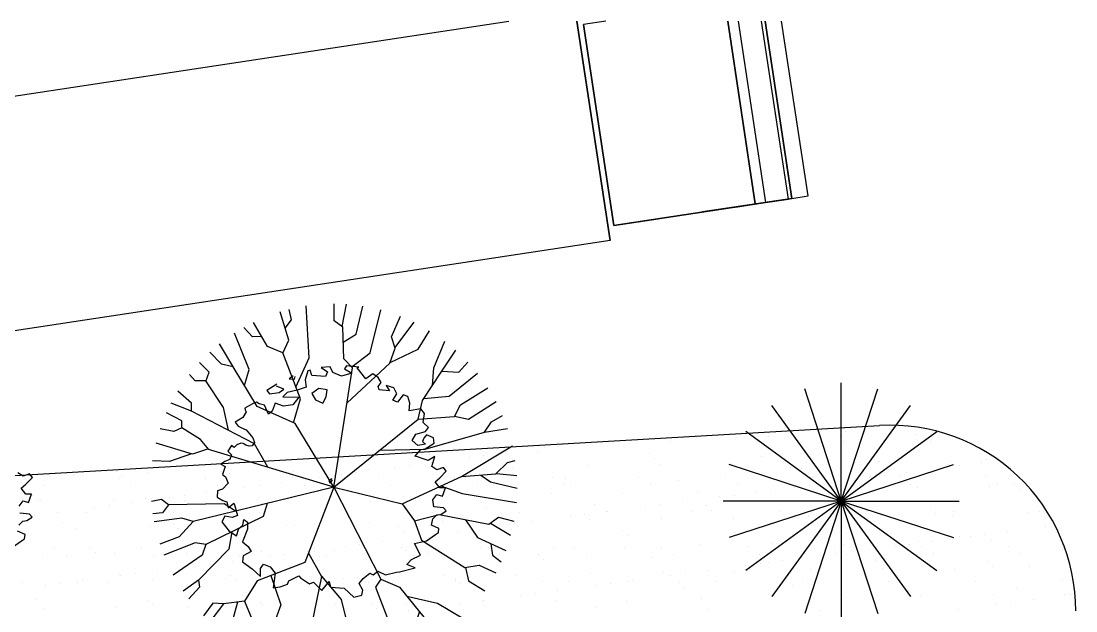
# Model space of a CAD drawing. Header units: millimetres. Extents: x 340 to 1003762, y 22 to 362022.
# Drawn here: x 388.41 to 399.78, y 112.5 to 118.85 of the extents above; entities that cross this region are included whole.
import ezdxf
from ezdxf.xclip import XClip

# ---------------------------------------------------------------- set-up
doc = ezdxf.new("R2010")
doc.units = ezdxf.units.MM
doc.header["$XCLIPFRAME"] = 0
doc.linetypes.add('LSBB_P_002 - PLANTA 1° NIVEL SALA DE VENTAS$0$000_ALTILLO PROPUESTA$0$HIDDEN', pattern=[0.375, 0.25, -0.125])
for name, color, linetype in [('LSBB_P_002 - PLANTA 1° NIVEL SALA DE VENTAS$0$01', 8, 'Continuous'), ('LSBB_P_002 - PLANTA 1° NIVEL SALA DE VENTAS$0$ANCLAJE', 8, 'Continuous'), ('LSBB_P_002 - PLANTA 1° NIVEL SALA DE VENTAS$0$HATCH', 8, 'Continuous'), ('XREF', 7, 'Continuous')]:
    doc.layers.add(name, color=color, linetype=linetype)

# ---------------------------------------------------------------- blocks, each defined once
blk = doc.blocks.new('*X45')
at = {"color": 0}
for p, q in [((533.617, 129.184), (533.617, 129.184)), ((534.066, 129.221), (534.066, 129.221)), ((534.402, 129.194), (534.402, 129.194)), ((535.17, 129.19), (535.17, 129.19)), ((535.229, 129.245), (535.229, 129.245)), ((535.98, 129.219), (535.98, 129.219)), ((531.982, 129.069), (531.982, 129.069)), ((532.138, 129.09), (532.138, 129.09)), ((532.382, 129.122), (532.382, 129.122)), ((533.341, 129.134), (533.341, 129.134)), ((534.275, 129.136), (534.275, 129.136)), ((535.209, 129.137), (535.209, 129.137)), ((536.144, 129.139), (536.144, 129.139)), ((530.746, 128.995), (530.746, 128.995)), ((531.174, 128.963), (531.174, 128.963)), ((531.33, 128.984), (531.33, 128.984)), ((531.574, 129.016), (531.574, 129.016)), ((531.909, 129.019), (531.909, 129.019)), ((533.109, 129.009), (533.109, 129.009)), ((533.164, 128.958), (533.164, 128.958)), ((534.327, 128.982), (534.327, 128.982)), ((535.528, 128.972), (535.528, 128.972)), ((536.746, 128.945), (536.746, 128.945)), ((530.082, 128.841), (530.082, 128.841)), ((530.367, 128.857), (530.367, 128.857)), ((530.523, 128.877), (530.523, 128.877)), ((530.767, 128.909), (530.767, 128.909)), ((530.867, 128.851), (530.867, 128.851)), ((531.635, 128.848), (531.635, 128.848)), ((532.445, 128.877), (532.445, 128.877)), ((533.23, 128.887), (533.23, 128.887)), ((533.998, 128.883), (533.998, 128.883)), ((534.808, 128.912), (534.808, 128.912)), ((535.583, 128.921), (535.583, 128.921)), ((535.593, 128.922), (535.593, 128.922)), ((536.296, 128.861), (536.296, 128.861)), ((536.361, 128.919), (536.361, 128.919)), ((536.452, 128.881), (536.452, 128.881)), ((536.696, 128.913), (536.696, 128.913)), ((526.461, 128.741), (526.461, 128.741)), ((526.909, 128.776), (526.909, 128.776)), ((527.37, 128.819), (527.37, 128.819)), ((527.396, 128.743), (527.396, 128.743)), ((527.425, 128.768), (527.425, 128.768)), ((527.719, 128.806), (527.719, 128.806)), ((528.33, 128.745), (528.33, 128.745)), ((528.504, 128.816), (528.504, 128.816)), ((528.588, 128.793), (528.588, 128.793)), ((529.264, 128.747), (529.264, 128.747)), ((529.272, 128.812), (529.272, 128.812)), ((529.559, 128.75), (529.559, 128.75)), ((529.715, 128.771), (529.715, 128.771)), ((529.789, 128.782), (529.789, 128.782)), ((529.844, 128.732), (529.844, 128.732)), ((529.959, 128.803), (529.959, 128.803)), ((530.198, 128.748), (530.198, 128.748)), ((531.007, 128.756), (531.007, 128.756)), ((531.133, 128.75), (531.133, 128.75)), ((532.067, 128.752), (532.067, 128.752)), ((532.207, 128.745), (532.207, 128.745)), ((533.001, 128.753), (533.001, 128.753)), ((533.425, 128.719), (533.425, 128.719)), ((533.935, 128.755), (533.935, 128.755)), ((534.87, 128.757), (534.87, 128.757)), ((535.488, 128.754), (535.488, 128.754)), ((535.645, 128.775), (535.645, 128.775)), ((535.804, 128.758), (535.804, 128.758)), ((535.888, 128.807), (535.888, 128.807)), ((536.738, 128.76), (536.738, 128.76)), ((526.588, 128.661), (526.588, 128.661)), ((527.522, 128.663), (527.522, 128.663)), ((528.456, 128.664), (528.456, 128.664)), ((528.752, 128.644), (528.752, 128.644)), ((528.908, 128.665), (528.908, 128.665)), ((529.152, 128.697), (529.152, 128.697)), ((529.391, 128.666), (529.391, 128.666)), ((530.325, 128.668), (530.325, 128.668)), ((531.259, 128.669), (531.259, 128.669)), ((532.193, 128.671), (532.193, 128.671)), ((532.263, 128.695), (532.263, 128.695)), ((533.128, 128.673), (533.128, 128.673)), ((533.636, 128.605), (533.636, 128.605)), ((534.062, 128.674), (534.062, 128.674)), ((534.421, 128.615), (534.421, 128.615)), ((534.626, 128.709), (534.626, 128.709)), ((534.681, 128.658), (534.681, 128.658)), ((534.681, 128.648), (534.681, 128.648)), ((534.837, 128.669), (534.837, 128.669)), ((534.996, 128.676), (534.996, 128.676)), ((535.081, 128.701), (535.081, 128.701)), ((535.189, 128.612), (535.189, 128.612)), ((535.844, 128.682), (535.844, 128.682)), ((535.93, 128.678), (535.93, 128.678)), ((535.999, 128.641), (535.999, 128.641)), ((536.784, 128.651), (536.784, 128.651)), ((536.865, 128.68), (536.865, 128.68)), ((537.044, 128.672), (537.044, 128.672)), ((537.1, 128.621), (537.1, 128.621)), ((526.468, 128.556), (526.468, 128.556)), ((526.524, 128.505), (526.524, 128.505)), ((526.547, 128.499), (526.547, 128.499)), ((527.332, 128.509), (527.332, 128.509)), ((527.686, 128.529), (527.686, 128.529)), ((527.944, 128.538), (527.944, 128.538)), ((528.1, 128.558), (528.1, 128.558)), ((528.1, 128.505), (528.1, 128.505)), ((528.344, 128.59), (528.344, 128.59)), ((528.887, 128.519), (528.887, 128.519)), ((528.91, 128.534), (528.91, 128.534)), ((529.695, 128.544), (529.695, 128.544)), ((530.105, 128.492), (530.105, 128.492)), ((530.463, 128.541), (530.463, 128.541)), ((531.273, 128.57), (531.273, 128.57)), ((532.058, 128.58), (532.058, 128.58)), ((532.826, 128.576), (532.826, 128.576)), ((533.466, 128.488), (533.466, 128.488)), ((533.873, 128.542), (533.873, 128.542)), ((534.029, 128.562), (534.029, 128.562)), ((534.273, 128.594), (534.273, 128.594)), ((526.729, 128.378), (526.729, 128.378)), ((527.136, 128.431), (527.136, 128.431)), ((527.293, 128.452), (527.293, 128.452)), ((527.537, 128.484), (527.537, 128.484)), ((527.978, 128.372), (527.978, 128.372)), ((528.912, 128.374), (528.912, 128.374)), ((528.942, 128.468), (528.942, 128.468)), ((529.846, 128.376), (529.846, 128.376)), ((530.78, 128.377), (530.78, 128.377)), ((531.305, 128.482), (531.305, 128.482)), ((531.361, 128.431), (531.361, 128.431)), ((531.715, 128.379), (531.715, 128.379)), ((532.524, 128.456), (532.524, 128.456)), ((532.649, 128.381), (532.649, 128.381)), ((532.658, 128.382), (532.658, 128.382)), ((533.066, 128.435), (533.066, 128.435)), ((533.222, 128.456), (533.222, 128.456)), ((533.583, 128.383), (533.583, 128.383)), ((533.724, 128.445), (533.724, 128.445)), ((533.779, 128.395), (533.779, 128.395)), ((534.517, 128.384), (534.517, 128.384)), ((534.942, 128.419), (534.942, 128.419)), ((535.452, 128.386), (535.452, 128.386)), ((536.143, 128.408), (536.143, 128.408)), ((536.386, 128.388), (536.386, 128.388)), ((537.32, 128.389), (537.32, 128.389)), ((537.361, 128.382), (537.361, 128.382)), ((526.485, 128.346), (526.485, 128.346)), ((526.785, 128.266), (526.785, 128.266)), ((527.043, 128.371), (527.043, 128.371)), ((530.101, 128.263), (530.101, 128.263)), ((530.886, 128.273), (530.886, 128.273)), ((531.654, 128.269), (531.654, 128.269)), ((531.851, 128.275), (531.851, 128.275)), ((532.258, 128.329), (532.258, 128.329)), ((532.414, 128.35), (532.414, 128.35)), ((532.464, 128.299), (532.464, 128.299)), ((533.249, 128.309), (533.249, 128.309)), ((534.017, 128.305), (534.017, 128.305)), ((534.827, 128.334), (534.827, 128.334)), ((535.612, 128.344), (535.612, 128.344)), ((536.198, 128.358), (536.198, 128.358)), ((536.38, 128.341), (536.38, 128.341)), ((537.19, 128.37), (537.19, 128.37)), ((526.928, 128.198), (526.928, 128.198)), ((527.738, 128.228), (527.738, 128.228)), ((527.985, 128.256), (527.985, 128.256)), ((528.04, 128.205), (528.04, 128.205)), ((528.523, 128.238), (528.523, 128.238)), ((529.203, 128.229), (529.203, 128.229)), ((529.291, 128.234), (529.291, 128.234)), ((530.404, 128.219), (530.404, 128.219)), ((530.459, 128.168), (530.459, 128.168)), ((531.043, 128.169), (531.043, 128.169)), ((531.451, 128.223), (531.451, 128.223)), ((531.607, 128.243), (531.607, 128.243)), ((531.622, 128.192), (531.622, 128.192)), ((532.822, 128.182), (532.822, 128.182)), ((534.04, 128.155), (534.04, 128.155)), ((535.241, 128.145), (535.241, 128.145)), ((536.973, 128.173), (536.973, 128.173)), ((537.38, 128.227), (537.38, 128.227)), ((530.236, 128.063), (530.236, 128.063)), ((530.643, 128.116), (530.643, 128.116)), ((530.799, 128.137), (530.799, 128.137)), ((532.877, 128.131), (532.877, 128.131)), ((534.44, 128.037), (534.44, 128.037)), ((535.208, 128.034), (535.208, 128.034)), ((535.296, 128.094), (535.296, 128.094)), ((535.921, 128.034), (535.921, 128.034)), ((536.018, 128.063), (536.018, 128.063)), ((536.165, 128.067), (536.165, 128.067)), ((536.459, 128.119), (536.459, 128.119)), ((536.573, 128.12), (536.573, 128.12)), ((536.729, 128.141), (536.729, 128.141)), ((536.803, 128.073), (536.803, 128.073)), ((526.566, 127.921), (526.566, 127.921)), ((526.704, 127.99), (526.704, 127.99)), ((527.083, 127.992), (527.083, 127.992)), ((527.139, 127.942), (527.139, 127.942)), ((527.351, 127.931), (527.351, 127.931)), ((527.638, 127.992), (527.638, 127.992)), ((528.119, 127.927), (528.119, 127.927)), ((528.301, 127.966), (528.301, 127.966)), ((528.572, 127.994), (528.572, 127.994)), ((528.929, 127.956), (528.929, 127.956)), ((529.184, 127.924), (529.184, 127.924)), ((529.428, 127.956), (529.428, 127.956)), ((529.502, 127.955), (529.502, 127.955)), ((529.506, 127.995), (529.506, 127.995)), ((529.714, 127.966), (529.714, 127.966)), ((529.836, 128.01), (529.836, 128.01)), ((529.992, 128.031), (529.992, 128.031)), ((530.441, 127.997), (530.441, 127.997)), ((530.482, 127.963), (530.482, 127.963)), ((530.72, 127.929), (530.72, 127.929)), ((531.292, 127.992), (531.292, 127.992)), ((531.375, 127.999), (531.375, 127.999)), ((531.501, 127.918), (531.501, 127.918)), ((531.92, 127.919), (531.92, 127.919)), ((532.077, 128.002), (532.077, 128.002)), ((532.309, 128), (532.309, 128)), ((532.436, 127.92), (532.436, 127.92)), ((532.845, 127.998), (532.845, 127.998)), ((533.243, 128.002), (533.243, 128.002)), ((533.37, 127.921), (533.37, 127.921)), ((533.655, 128.027), (533.655, 128.027)), ((534.178, 128.004), (534.178, 128.004)), ((534.304, 127.923), (534.304, 127.923)), ((535.112, 128.005), (535.112, 128.005)), ((535.114, 127.928), (535.114, 127.928)), ((535.238, 127.925), (535.238, 127.925)), ((535.357, 127.96), (535.357, 127.96)), ((535.765, 128.014), (535.765, 128.014)), ((536.046, 128.007), (536.046, 128.007)), ((536.173, 127.927), (536.173, 127.927)), ((536.98, 128.009), (536.98, 128.009)), ((537.107, 127.928), (537.107, 127.928)), ((526.83, 127.91), (526.83, 127.91)), ((527.764, 127.911), (527.764, 127.911)), ((528.377, 127.818), (528.377, 127.818)), ((528.621, 127.85), (528.621, 127.85)), ((528.699, 127.913), (528.699, 127.913)), ((529.028, 127.904), (529.028, 127.904)), ((529.557, 127.905), (529.557, 127.905)), ((529.633, 127.915), (529.633, 127.915)), ((530.567, 127.916), (530.567, 127.916)), ((531.976, 127.868), (531.976, 127.868)), ((533.138, 127.892), (533.138, 127.892)), ((534.306, 127.822), (534.306, 127.822)), ((534.339, 127.882), (534.339, 127.882)), ((534.394, 127.831), (534.394, 127.831)), ((534.55, 127.854), (534.55, 127.854)), ((534.957, 127.908), (534.957, 127.908)), ((535.557, 127.855), (535.557, 127.855)), ((536.757, 127.845), (536.757, 127.845)), ((527.4, 127.702), (527.4, 127.702)), ((527.413, 127.691), (527.413, 127.691)), ((527.569, 127.712), (527.569, 127.712)), ((527.813, 127.744), (527.813, 127.744)), ((528.221, 127.797), (528.221, 127.797)), ((528.6, 127.692), (528.6, 127.692)), ((530.905, 127.695), (530.905, 127.695)), ((531.673, 127.691), (531.673, 127.691)), ((532.483, 127.721), (532.483, 127.721)), ((533.268, 127.731), (533.268, 127.731)), ((533.342, 127.695), (533.342, 127.695)), ((533.499, 127.716), (533.499, 127.716)), ((533.742, 127.748), (533.742, 127.748)), ((534.036, 127.727), (534.036, 127.727)), ((534.15, 127.801), (534.15, 127.801)), ((534.846, 127.756), (534.846, 127.756)), ((535.631, 127.766), (535.631, 127.766)), ((536.398, 127.762), (536.398, 127.762)), ((536.813, 127.794), (536.813, 127.794)), ((537.209, 127.792), (537.209, 127.792)), ((526.351, 127.618), (526.351, 127.618)), ((526.606, 127.585), (526.606, 127.585)), ((526.762, 127.605), (526.762, 127.605)), ((526.947, 127.62), (526.947, 127.62)), ((527.006, 127.637), (527.006, 127.637)), ((527.286, 127.619), (527.286, 127.619)), ((527.757, 127.65), (527.757, 127.65)), ((528.22, 127.621), (528.22, 127.621)), ((528.542, 127.66), (528.542, 127.66)), ((528.655, 127.642), (528.655, 127.642)), ((529.154, 127.623), (529.154, 127.623)), ((529.31, 127.656), (529.31, 127.656)), ((529.818, 127.666), (529.818, 127.666)), ((530.088, 127.625), (530.088, 127.625)), ((530.12, 127.685), (530.12, 127.685)), ((531.019, 127.655), (531.019, 127.655)), ((531.023, 127.626), (531.023, 127.626)), ((531.074, 127.605), (531.074, 127.605)), ((531.957, 127.628), (531.957, 127.628)), ((532.237, 127.629), (532.237, 127.629)), ((532.535, 127.589), (532.535, 127.589)), ((532.691, 127.609), (532.691, 127.609)), ((532.891, 127.63), (532.891, 127.63)), ((532.935, 127.641), (532.935, 127.641)), ((533.437, 127.619), (533.437, 127.619)), ((533.825, 127.631), (533.825, 127.631)), ((534.655, 127.592), (534.655, 127.592)), ((534.76, 127.633), (534.76, 127.633)), ((535.694, 127.635), (535.694, 127.635)), ((535.856, 127.582), (535.856, 127.582)), ((536.628, 127.636), (536.628, 127.636)), ((537.562, 127.638), (537.562, 127.638)), ((531.727, 127.482), (531.727, 127.482)), ((531.883, 127.503), (531.883, 127.503)), ((532.127, 127.535), (532.127, 127.535)), ((533.492, 127.568), (533.492, 127.568)), ((535.911, 127.531), (535.911, 127.531)), ((536.037, 127.485), (536.037, 127.485)), ((536.822, 127.495), (536.822, 127.495)), ((537.074, 127.555), (537.074, 127.555)), ((537.589, 127.491), (537.589, 127.491)), ((537.657, 127.486), (537.657, 127.486)), ((526.498, 127.439), (526.498, 127.439)), ((527.37, 127.353), (527.37, 127.353)), ((527.698, 127.429), (527.698, 127.429)), ((527.753, 127.378), (527.753, 127.378)), ((528.138, 127.349), (528.138, 127.349)), ((528.916, 127.402), (528.916, 127.402)), ((528.948, 127.378), (528.948, 127.378)), ((529.733, 127.388), (529.733, 127.388)), ((530.117, 127.392), (530.117, 127.392)), ((530.5, 127.385), (530.5, 127.385)), ((530.92, 127.376), (530.92, 127.376)), ((531.076, 127.397), (531.076, 127.397)), ((531.311, 127.414), (531.311, 127.414)), ((531.32, 127.429), (531.32, 127.429)), ((531.335, 127.366), (531.335, 127.366)), ((532.096, 127.424), (532.096, 127.424)), ((532.535, 127.355), (532.535, 127.355)), ((532.863, 127.42), (532.863, 127.42)), ((533.674, 127.449), (533.674, 127.449)), ((534.459, 127.459), (534.459, 127.459)), ((535.226, 127.456), (535.226, 127.456)), ((536.849, 127.38), (536.849, 127.38)), ((537.005, 127.4), (537.005, 127.4)), ((537.249, 127.433), (537.249, 127.433)), ((526.585, 127.343), (526.585, 127.343)), ((530.172, 127.341), (530.172, 127.341)), ((530.512, 127.322), (530.512, 127.322)), ((533.753, 127.329), (533.753, 127.329)), ((534.954, 127.318), (534.954, 127.318)), ((536.442, 127.326), (536.442, 127.326))]:
    blk.add_line(p, q, dxfattribs=at)
blk = doc.blocks.new('LSBB_P_002 - PLANTA 1° NIVEL SALA DE VENTAS$0$TITO')
at = {"layer": 'LSBB_P_002 - PLANTA 1° NIVEL SALA DE VENTAS$0$01', "linetype": 'Continuous'}
for p, q in [((-0.2317, 0.9136), (-0.2448, 0.9707)), ((-0.1363, 0.7087), (-0.152, 0.9895)), ((-0.0028, 0.9088), (-0.0028, 1.0008)), ((0.0414, 0.8779), (0.0642, 0.9985)), ((0.1164, 0.8373), (0.1519, 0.9885)), ((0.1927, 0.7373), (0.2492, 0.968)), ((-0.246, 0.804), (-0.2935, 0.9571)), ((-0.2661, 0.8689), (-0.2317, 0.9136)), ((0.3072, 0.8231), (0.3552, 0.9335)), ((-0.4415, 0.8231), (-0.4885, 0.8732)), ((-0.3605, 0.7706), (-0.437, 0.9003)), ((0.0449, 0.8755), (-0.0028, 0.9088)), ((0.0497, 0.7039), (0.0449, 0.8755)), ((0.3253, 0.7641), (0.4295, 0.9009)), ((0.4503, 0.7563), (0.5119, 0.8558)), ((-0.4606, 0.6468), (-0.5399, 0.842)), ((-0.392, 0.8241), (-0.4415, 0.8231)), ((-0.2782, 0.7341), (-0.246, 0.804)), ((0.0472, 0.7944), (0.1164, 0.8373)), ((0.3263, 0.7611), (0.3072, 0.8231)), ((0.5361, 0.6563), (0.5938, 0.7999)), ((-0.6084, 0.6753), (-0.6717, 0.7399)), ((-0.5431, 0.6554), (-0.6196, 0.7846)), ((-0.2794, 0.7373), (-0.3605, 0.7706)), ((0.2976, 0.6801), (0.3263, 0.7611)), ((0.2992, 0.6846), (0.4503, 0.7563)), ((0.579, 0.6372), (0.6535, 0.7507)), ((-0.6752, 0.6325), (-0.7276, 0.6841)), ((-0.184, 0.4895), (-0.2794, 0.7373)), ((-0.2079, 0.5515), (-0.1363, 0.7087)), ((0.0974, 0.6563), (0.0497, 0.7039)), ((0.0926, 0.661), (0.1927, 0.7373)), ((0.6696, 0.6325), (0.719, 0.6867)), ((-0.6928, 0.5826), (-0.6752, 0.6325)), ((-0.5464, 0.661), (-0.6084, 0.6753)), ((-0.4177, 0.4466), (-0.5464, 0.661)), ((-0.4859, 0.5601), (-0.4606, 0.6468)), ((-0.0031, 0.0136), (0.0974, 0.6563)), ((0.0678, 0.4673), (0.2976, 0.6801)), ((0.4741, 0.48), (0.579, 0.6372)), ((0.5277, 0.5603), (0.5361, 0.6563)), ((0.579, 0.6372), (0.6696, 0.6325)), ((0.6172, 0.5038), (0.7703, 0.6271)), ((-0.7515, 0.5848), (-0.7822, 0.6198)), ((-0.6943, 0.5848), (-0.7515, 0.5848)), ((-0.5989, 0.4419), (-0.6943, 0.5848)), ((-0.7706, 0.4657), (-0.8439, 0.5309)), ((0.6792, 0.4562), (0.8269, 0.548)), ((-0.7706, 0.4228), (-0.8805, 0.466)), ((-0.7706, 0.4228), (-0.7706, 0.4657)), ((-0.2219, 0.3602), (-0.184, 0.4895)), ((0.4503, 0.3799), (0.4741, 0.48)), ((0.4807, 0.4899), (0.6172, 0.5038)), ((0.6458, 0.3942), (0.6792, 0.4562)), ((0.7221, 0.3799), (0.8704, 0.4735)), ((-0.823, 0.3704), (-0.9057, 0.4134)), ((-0.432, 0.2465), (-0.7706, 0.4228)), ((-0.572, 0.3194), (-0.5989, 0.4419)), ((-0.2126, 0.3561), (-0.4177, 0.4466)), ((0.8461, 0.3656), (0.9059, 0.3986)), ((-0.823, 0.3323), (-0.823, 0.3704)), ((-0.0031, 0.0136), (-0.2126, 0.3561)), ((-0.0031, 0.0136), (0.4503, 0.3799)), ((0.4503, 0.3799), (0.6458, 0.3942)), ((0.6459, 0.3945), (0.7221, 0.3799)), ((0.8079, 0.3084), (0.8461, 0.3656)), ((-0.866, 0.3132), (-0.9389, 0.328)), ((-0.823, 0.3323), (-0.866, 0.3132)), ((-0.7229, 0.2703), (-0.823, 0.3323)), ((0.4884, 0.2179), (0.8079, 0.3084)), ((0.8079, 0.3084), (0.9323, 0.3292)), ((-0.7661, 0.1906), (-0.9616, 0.2496)), ((-0.6777, 0.2159), (-0.7229, 0.2703)), ((-0.3592, 0.1204), (-0.432, 0.2465)), ((0.6839, 0.0702), (0.9589, 0.2351)), ((-0.7716, 0.1923), (-0.8898, 0.1512)), ((-0.6843, 0.2179), (-0.7661, 0.1906)), ((-0.0031, 0.0136), (-0.6843, 0.2179)), ((0.2429, 0.2124), (0.4884, 0.2179)), ((-0.8898, 0.1512), (-0.9802, 0.1539)), ((0.8699, 0.0845), (0.9319, 0.1464)), ((0.9319, 0.1464), (0.9736, 0.1572)), ((0.3644, -0.0775), (0.6839, 0.0702)), ((0.6839, 0.0702), (0.8699, 0.0845)), ((0.7882, 0.0782), (0.8413, 0.0416)), ((0.8723, 0.0869), (0.9821, 0.0754)), ((-0.0031, 0.0136), (-0.761, -0.1728)), ((-0.0031, 0.0136), (-0.1602, -0.392)), ((-0.0031, 0.0136), (0.3644, -0.0775)), ((-0.0031, 0.0136), (0.25, -0.4825)), ((0.5739, 0.0193), (0.6887, -0.0203)), ((0.8413, 0.0416), (0.9841, 0.0082)), ((-0.9327, -0.0537), (-0.9872, -0.0641)), ((-0.8946, -0.0823), (-0.9327, -0.0537)), ((0.6887, -0.0203), (0.9806, -0.0693)), ((-0.8946, -0.0823), (-0.928, -0.1252)), ((-0.5941, -0.0775), (-0.8946, -0.0823)), ((-0.5342, -0.117), (-0.5941, -0.0775)), ((-0.3634, -0.075), (-0.3843, -0.1442)), ((0.3644, -0.0775), (0.4312, -0.168)), ((-0.928, -0.1252), (-0.9797, -0.1305)), ((-0.823, -0.1537), (-0.9723, -0.174)), ((-0.761, -0.1728), (-0.823, -0.1537)), ((-0.3843, -0.1442), (-0.6943, -0.2967)), ((0.4312, -0.168), (0.5647, -0.1347)), ((0.4312, -0.168), (0.4693, -0.2729)), ((0.5647, -0.1347), (0.8318, -0.1871)), ((0.706, -0.1624), (0.7698, -0.2586)), ((0.8318, -0.1871), (0.8842, -0.149)), ((0.8842, -0.149), (0.967, -0.1693)), ((-0.761, -0.1728), (-0.8374, -0.2538)), ((-0.5526, -0.227), (-0.5703, -0.3205)), ((0.8403, -0.1809), (0.9492, -0.2464)), ((-0.8374, -0.2538), (-0.9409, -0.2946)), ((0.4693, -0.2729), (0.703, -0.4206)), ((0.7698, -0.2586), (0.9227, -0.3289)), ((-0.7515, -0.2872), (-0.9198, -0.3525)), ((-0.6943, -0.2967), (-0.7515, -0.2872)), ((-0.5703, -0.3205), (-0.7324, -0.4873)), ((-0.6943, -0.2967), (-0.7134, -0.3539)), ((0.8433, -0.2924), (0.8508, -0.3539)), ((-0.7134, -0.3539), (-0.8688, -0.4607)), ((-0.1602, -0.392), (-0.4177, -0.492)), ((-0.141, -0.3425), (-0.0696, -0.4682)), ((0.8508, -0.3539), (0.8983, -0.3888)), ((0.703, -0.4206), (0.7793, -0.4063)), ((0.7067, -0.4199), (0.7221, -0.492)), ((0.7793, -0.4063), (0.869, -0.449)), ((-0.7324, -0.4873), (-0.8153, -0.5475)), ((-0.7324, -0.4873), (-0.7277, -0.5254)), ((-0.4177, -0.492), (-0.4845, -0.6016)), ((-0.3434, -0.4632), (-0.2889, -0.6207)), ((-0.0696, -0.4682), (-0.1411, -0.8113)), ((-0.0707, -0.4662), (0.0354, -0.5921)), ((0.25, -0.4825), (0.2213, -0.5254)), ((0.25, -0.4825), (0.3501, -0.5254)), ((0.7221, -0.492), (0.8108, -0.545)), ((-0.7277, -0.5254), (-0.7856, -0.5882)), ((0.2213, -0.5254), (0.3263, -0.797)), ((0.3501, -0.5254), (0.5678, -0.7918)), ((-0.6561, -0.6112), (-0.7058, -0.6797)), ((-0.5989, -0.6159), (-0.6717, -0.7126)), ((-0.5989, -0.6159), (-0.6561, -0.6112)), ((-0.4845, -0.6016), (-0.5989, -0.6159)), ((-0.5226, -0.6064), (-0.5745, -0.7914)), ((-0.4845, -0.6016), (-0.4463, -0.6969)), ((-0.2889, -0.6207), (-0.3414, -0.7636)), ((0.0354, -0.5921), (0.0974, -0.8399)), ((0.3902, -0.5745), (0.5552, -0.6112)), ((0.5552, -0.6112), (0.6879, -0.6914)), ((0.4575, -0.6568), (0.4312, -0.7351)), ((-0.4463, -0.6969), (-0.503, -0.8376)), ((0.4312, -0.7351), (0.4823, -0.846)), ((0.5126, -0.7243), (0.5933, -0.7208)), ((0.5933, -0.7208), (0.6262, -0.747)), ((-0.3414, -0.7636), (-0.4081, -0.8065)), ((-0.3404, -0.761), (-0.3128, -0.8256)), ((-0.127, -0.7435), (-0.0362, -0.878)), ((0.3221, -0.7862), (0.3692, -0.797)), ((-0.4081, -0.8065), (-0.4386, -0.8723)), ((-0.3128, -0.8256), (-0.3563, -0.9082)), ((-0.1411, -0.8113), (-0.2174, -0.8732)), ((-0.1723, -0.8366), (-0.1459, -0.9256)), ((0.0974, -0.8399), (0.0544, -0.9018)), ((0.0974, -0.8399), (0.1641, -0.878)), ((0.3263, -0.797), (0.2881, -0.8399)), ((0.2881, -0.8399), (0.3108, -0.9223)), ((0.3692, -0.797), (0.4213, -0.8777)), ((-0.2174, -0.8732), (-0.2479, -0.9427)), ((-0.0362, -0.878), (-0.0368, -0.973)), ((0.0544, -0.9018), (0.06, -0.9715)), ((0.1641, -0.878), (0.1824, -0.956)), ((-0.1459, -0.9256), (-0.1573, -0.9614))]:
    blk.add_line(p, q, dxfattribs=at)
blk = doc.blocks.new('LSBB_P_002 - PLANTA 1° NIVEL SALA DE VENTAS$0$BOLITO')
at = {"color": 8, "linetype": 'Continuous'}
for p, q in [((15.363, 18.329), (15.331, 18.234)), ((15.387, 18.336), (15.363, 18.329)), ((15.403, 18.28), (15.387, 18.336)), ((15.601, 18.373), (15.506, 18.367)), ((15.506, 18.367), (15.573, 18.319)), ((15.573, 18.319), (15.55, 18.27)), ((15.631, 18.311), (15.601, 18.373)), ((15.724, 18.274), (15.631, 18.311)), ((15.777, 18.385), (15.755, 18.35)), ((15.755, 18.35), (15.837, 18.306)), ((15.91, 18.37), (15.777, 18.385)), ((15.893, 18.363), (15.91, 18.37)), ((15.985, 18.244), (15.893, 18.363)), ((15.202, 18.275), (15.161, 18.244)), ((15.161, 18.244), (15.217, 18.239)), ((15.217, 18.239), (15.223, 18.269)), ((15.331, 18.234), (15.344, 18.155)), ((15.55, 18.27), (15.403, 18.28)), ((15.837, 18.306), (15.724, 18.274)), ((16.062, 18.296), (15.985, 18.244)), ((16.12, 18.259), (16.062, 18.296)), ((16.119, 18.162), (16.151, 18.206)), ((16.151, 18.206), (16.12, 18.259)), ((21.112, 16.927), (21.112, 18.199)), ((15.027, 18.186), (14.92, 18.117)), ((14.92, 18.117), (14.948, 18.083)), ((14.948, 18.083), (15.053, 18.098)), ((15.023, 18.166), (15.023, 18.166)), ((15.102, 18.131), (15.023, 18.166)), ((15.053, 18.098), (15.102, 18.131)), ((15.14, 18.098), (15.091, 18.049)), ((15.245, 18.123), (15.14, 18.098)), ((15.344, 18.155), (15.245, 18.123)), ((15.479, 18.141), (15.403, 18.085)), ((15.403, 18.085), (15.444, 18.016)), ((15.568, 18.125), (15.479, 18.141)), ((15.56, 18.049), (15.568, 18.125)), ((16.131, 18.125), (16.119, 18.162)), ((16.24, 18.116), (16.131, 18.125)), ((16.207, 18.171), (16.24, 18.116)), ((16.29, 18.147), (16.207, 18.171)), ((16.278, 18.013), (16.32, 18.083)), ((16.32, 18.083), (16.29, 18.147)), ((21.112, 16.927), (20.719, 18.137)), ((21.112, 16.927), (21.505, 18.137)), ((14.771, 17.977), (14.734, 17.958)), ((14.807, 17.994), (14.771, 17.977)), ((14.838, 17.975), (14.807, 17.994)), ((14.893, 17.959), (14.838, 17.975)), ((15.009, 17.98), (14.978, 17.894)), ((15.099, 17.951), (15.009, 17.98)), ((15.091, 18.049), (15.263, 18.047)), ((15.263, 18.047), (15.199, 17.963)), ((15.444, 18.016), (15.524, 17.983)), ((15.524, 17.983), (15.56, 18.049)), ((16.327, 17.992), (16.278, 18.013)), ((16.388, 18.072), (16.327, 17.992)), ((16.44, 18.054), (16.388, 18.072)), ((16.462, 17.982), (16.44, 18.054)), ((16.454, 17.9), (16.462, 17.982)), ((14.695, 17.887), (14.66, 17.827)), ((14.734, 17.958), (14.681, 17.927)), ((14.681, 17.927), (14.686, 17.911)), ((14.686, 17.911), (14.695, 17.887)), ((14.937, 17.864), (14.893, 17.959)), ((14.978, 17.894), (14.937, 17.864)), ((15.199, 17.963), (15.099, 17.951)), ((16.579, 17.92), (16.454, 17.9)), ((16.618, 17.872), (16.579, 17.92)), ((16.606, 17.775), (16.618, 17.872)), ((21.112, 16.927), (20.364, 17.956)), ((21.112, 16.927), (21.859, 17.956)), ((14.613, 17.799), (14.579, 17.778)), ((14.579, 17.778), (14.61, 17.735)), ((14.66, 17.827), (14.613, 17.799)), ((16.663, 17.72), (16.606, 17.775)), ((14.61, 17.735), (14.64, 17.719)), ((14.64, 17.719), (14.695, 17.694)), ((14.695, 17.694), (14.768, 17.608)), ((16.485, 17.58), (16.525, 17.647)), ((16.525, 17.647), (16.629, 17.675)), ((16.639, 17.642), (16.61, 17.605)), ((16.629, 17.675), (16.663, 17.72)), ((16.717, 17.607), (16.639, 17.642)), ((21.112, 16.927), (20.083, 17.675)), ((21.112, 16.927), (22.141, 17.675)), ((14.538, 17.526), (14.5, 17.464)), ((14.566, 17.504), (14.538, 17.526)), ((14.596, 17.533), (14.566, 17.504)), ((14.638, 17.552), (14.596, 17.533)), ((14.664, 17.549), (14.638, 17.552)), ((14.692, 17.528), (14.664, 17.549)), ((14.728, 17.519), (14.692, 17.528)), ((14.763, 17.521), (14.728, 17.519)), ((14.787, 17.558), (14.763, 17.521)), ((14.768, 17.608), (14.787, 17.558)), ((16.548, 17.527), (16.485, 17.58)), ((16.628, 17.54), (16.548, 17.527)), ((16.61, 17.605), (16.596, 17.569)), ((16.596, 17.569), (16.628, 17.54)), ((16.625, 17.489), (16.722, 17.551)), ((16.722, 17.551), (16.717, 17.607)), ((14.5, 17.464), (14.537, 17.426)), ((14.537, 17.426), (14.519, 17.375)), ((16.513, 17.408), (16.578, 17.482)), ((16.523, 17.412), (16.513, 17.408)), ((16.626, 17.374), (16.523, 17.412)), ((16.578, 17.482), (16.625, 17.489)), ((16.73, 17.408), (16.66, 17.363)), ((16.698, 17.299), (16.73, 17.408)), ((14.468, 17.352), (14.425, 17.324)), ((14.425, 17.324), (14.472, 17.301)), ((14.472, 17.301), (14.44, 17.215)), ((14.519, 17.375), (14.468, 17.352)), ((16.66, 17.363), (16.626, 17.374)), ((16.753, 17.265), (16.698, 17.299)), ((16.823, 17.287), (16.753, 17.265)), ((16.854, 17.248), (16.823, 17.287)), ((21.112, 16.927), (19.902, 17.32)), ((21.112, 16.927), (22.321, 17.32)), ((12.291, 17.197), (12.237, 17.231)), ((12.361, 17.22), (12.291, 17.197)), ((12.322, 17.109), (12.392, 17.181)), ((12.392, 17.181), (12.361, 17.22)), ((14.44, 17.215), (14.475, 17.188)), ((14.475, 17.188), (14.504, 17.12)), ((16.734, 17.134), (16.784, 17.176)), ((16.784, 17.176), (16.854, 17.248)), ((12.272, 17.067), (12.322, 17.109)), ((12.322, 17.003), (12.272, 17.067)), ((14.504, 17.12), (14.441, 17.054)), ((15.62, 17.167), (15.588, 17.149)), ((15.588, 17.149), (15.598, 17.122)), ((15.598, 17.122), (15.614, 17.135)), ((15.614, 17.135), (15.628, 17.157)), ((16.784, 17.07), (16.734, 17.134)), ((16.844, 17.07), (16.784, 17.07)), ((16.812, 16.98), (16.844, 17.07)), ((12.383, 17.003), (12.322, 17.003)), ((12.351, 16.913), (12.383, 17.003)), ((14.386, 17.037), (14.385, 16.968)), ((14.385, 16.968), (14.445, 16.932)), ((14.441, 17.054), (14.386, 17.037)), ((16.71, 16.939), (16.753, 16.997)), ((16.753, 16.997), (16.812, 16.98)), ((12.249, 16.871), (12.291, 16.929)), ((12.291, 16.929), (12.351, 16.913)), ((14.445, 16.932), (14.487, 16.918)), ((14.487, 16.918), (14.503, 16.854)), ((14.503, 16.854), (14.564, 16.904)), ((14.564, 16.904), (14.571, 16.887)), ((14.571, 16.887), (14.602, 16.772)), ((16.72, 16.864), (16.71, 16.939)), ((16.824, 16.854), (16.72, 16.864)), ((16.853, 16.821), (16.824, 16.854)), ((21.112, 16.927), (19.84, 16.927)), ((21.112, 16.927), (19.902, 16.534)), ((21.112, 16.927), (20.083, 16.179)), ((21.112, 16.927), (20.364, 15.898)), ((21.112, 16.927), (20.719, 15.717)), ((21.112, 16.927), (21.505, 15.717)), ((21.112, 16.927), (21.859, 15.898)), ((21.112, 16.927), (22.141, 16.179)), ((21.112, 16.927), (22.321, 16.534)), ((21.112, 16.927), (22.383, 16.927)), ((21.112, 16.927), (21.112, 15.655)), ((12.362, 16.787), (12.258, 16.797)), ((12.29, 16.711), (12.333, 16.717)), ((12.333, 16.717), (12.391, 16.754)), ((12.391, 16.754), (12.362, 16.787)), ((14.467, 16.764), (14.436, 16.705)), ((14.546, 16.751), (14.467, 16.764)), ((14.602, 16.772), (14.546, 16.751)), ((14.661, 16.668), (14.673, 16.73)), ((14.673, 16.73), (14.711, 16.7)), ((16.693, 16.669), (16.707, 16.737)), ((16.707, 16.737), (16.752, 16.779)), ((16.752, 16.779), (16.794, 16.784)), ((16.794, 16.784), (16.853, 16.821)), ((12.314, 16.566), (12.231, 16.602)), ((12.245, 16.669), (12.29, 16.711)), ((14.436, 16.705), (14.514, 16.603)), ((14.514, 16.603), (14.593, 16.553)), ((14.593, 16.553), (14.617, 16.631)), ((14.617, 16.631), (14.661, 16.668)), ((14.711, 16.623), (14.656, 16.487)), ((14.711, 16.7), (14.711, 16.623)), ((16.775, 16.633), (16.693, 16.669)), ((16.77, 16.588), (16.775, 16.633)), ((12.178, 16.431), (12.276, 16.5)), ((12.276, 16.5), (12.308, 16.521)), ((12.308, 16.521), (12.314, 16.566)), ((16.51, 16.47), (16.639, 16.498)), ((16.639, 16.498), (16.737, 16.568)), ((16.737, 16.568), (16.77, 16.588)), ((14.656, 16.487), (14.718, 16.439)), ((14.752, 16.385), (14.666, 16.338)), ((14.718, 16.439), (14.752, 16.385)), ((16.577, 16.345), (16.51, 16.47)), ((14.666, 16.338), (14.657, 16.273)), ((14.657, 16.273), (14.762, 16.197)), ((16.427, 16.243), (16.478, 16.298)), ((16.478, 16.298), (16.577, 16.345)), ((14.762, 16.197), (14.852, 16.115)), ((14.852, 16.2), (14.882, 16.249)), ((14.852, 16.115), (14.852, 16.2)), ((14.882, 16.249), (14.955, 16.217)), ((14.955, 16.217), (15.008, 16.15)), ((15.008, 16.15), (14.987, 15.991)), ((15.959, 16.094), (16.03, 16.152)), ((16.03, 16.152), (16.065, 16.132)), ((16.065, 16.132), (16.117, 16.173)), ((16.117, 16.173), (16.197, 16.133)), ((16.197, 16.133), (16.318, 16.161)), ((16.318, 16.161), (16.349, 16.166)), ((16.349, 16.166), (16.519, 16.209)), ((16.519, 16.209), (16.427, 16.243)), ((15.142, 16.032), (15.155, 16.068)), ((15.155, 16.068), (15.265, 16.121)), ((15.265, 16.121), (15.282, 16.1)), ((15.282, 16.1), (15.381, 16.034)), ((15.381, 16.034), (15.424, 16.053)), ((15.424, 16.053), (15.512, 15.964)), ((15.512, 15.964), (15.591, 16.062)), ((15.591, 16.062), (15.605, 15.999)), ((15.915, 16.038), (15.959, 16.094)), ((15.955, 15.968), (15.915, 16.038)), ((14.987, 15.991), (15.062, 16.002)), ((15.062, 16.002), (15.142, 16.032)), ((15.605, 15.999), (15.752, 15.99)), ((15.752, 15.99), (15.858, 15.891)), ((15.945, 15.912), (15.955, 15.968)), ((15.858, 15.891), (15.945, 15.912))]:
    blk.add_line(p, q, dxfattribs=at)
blk = doc.blocks.new('LSBB_P_002 - PLANTA 1° NIVEL SALA DE VENTAS', base_point=(223.57, 14.22))
at = {"color": 8}
for p, q in [((812.138, 332.048, 0.278), (811.889, 333.692, 0.278)), ((811.379, 331.667, 0.278), (811.917, 331.749, 0.278))]:
    blk.add_line(p, q, dxfattribs=at)
at = {"extrusion": (0.98872, 0.149775, 2.33455e-32)}
blk.add_circle((206.715, 0.863, 852.533), 0.104, dxfattribs=at)
at = {"color": 8}
for points in [[(811.675, 333.926, 0.435), (812.003, 331.762, 0.435), (812.178, 331.788, 0.435), (811.85, 333.953, 0.435)], [(794.404, 328.938, 3.348), (794.029, 331.411, 3.348), (809.67, 333.78, 3.922), (810.045, 331.307, 3.922)], [(810.045, 331.307, 3.922), (810.045, 331.307, 0.852), (809.67, 333.78, 0.852), (809.67, 333.78, 3.922)]]:
    blk.add_3dface(points, dxfattribs=at)
at = {"color": 1}
for points in [[(810.084, 331.471, 2.479), (811.609, 331.702, 2.479), (811.282, 333.866, 2.479), (809.756, 333.635, 2.479)], [(811.282, 333.866, 2.479), (811.609, 331.702, 2.479), (812.003, 331.762, 1.348), (811.675, 333.926, 1.348)], [(811.675, 333.926, 1.348), (812.003, 331.762, 1.348), (812.003, 331.762, 0.435), (811.675, 333.926, 0.435)], [(810.084, 331.471, 2.479), (809.756, 333.635, 2.479), (809.756, 333.635, 0.278), (810.084, 331.471, 0.278)], [(810.084, 331.471, 2.479), (811.609, 331.702, 2.479), (812.003, 331.762, 1.348), (810.084, 331.471, 1.348)], [(810.084, 331.471, 1.348), (812.003, 331.762, 1.348), (812.003, 331.762, 0.863), (810.561, 331.543, 0.863)], [(811.04, 331.616, 0.863), (812.003, 331.762, 0.863), (812.003, 331.762, 0.52), (811.379, 331.667, 0.52)], [(812.003, 331.762, 0.52), (812.003, 331.762, 0.435), (811.379, 331.667, 0.435), (811.379, 331.667, 0.52)], [(810.084, 331.471, 1.348), (810.561, 331.543, 0.863), (810.223, 331.492, 0.52), (810.084, 331.471, 0.52)], [(810.223, 331.492, 0.278), (810.084, 331.471, 0.278), (810.084, 331.471, 0.52), (810.223, 331.492, 0.52)]]:
    blk.add_3dface(points, dxfattribs=at)
at = {"color": 4}
for points in [[(811.637, 333.923, 1.464), (811.391, 333.886, 2.171), (811.72, 331.716, 2.171), (811.966, 331.753, 1.464)], [(811.394, 331.667, 2.171), (811.717, 331.716, 2.171), (811.963, 331.753, 1.463), (811.516, 331.685, 1.463)]]:
    blk.add_3dface(points, dxfattribs=at)
at = {"layer": 'LSBB_P_002 - PLANTA 1° NIVEL SALA DE VENTAS$0$01'}
blk.add_line((787.006, 327.815), (812.949, 329.315), dxfattribs=at)
blk.add_line((787.006, 327.815), (812.949, 329.315), dxfattribs=at)
blk.add_line((787.006, 327.815), (812.949, 329.315), dxfattribs=at)
blk.add_arc((813.064, 327.318), 2, 0, 93.308, dxfattribs=at)
blk.add_arc((813.064, 327.318), 2, 0, 93.308, dxfattribs=at)
blk.add_arc((813.064, 327.318), 2, 0, 93.308, dxfattribs=at)
at = {"layer": 'LSBB_P_002 - PLANTA 1° NIVEL SALA DE VENTAS$0$01', "xscale": 2, "yscale": 2, "zscale": 2}
blk.add_blockref('LSBB_P_002 - PLANTA 1° NIVEL SALA DE VENTAS$0$TITO', (807.073, 328.625), dxfattribs=at)
at = {"layer": 'LSBB_P_002 - PLANTA 1° NIVEL SALA DE VENTAS$0$ANCLAJE'}
blk.add_blockref('LSBB_P_002 - PLANTA 1° NIVEL SALA DE VENTAS$0$BOLITO', (791.424, 311.574), dxfattribs=at)
at = {"layer": 'LSBB_P_002 - PLANTA 1° NIVEL SALA DE VENTAS$0$HATCH', "color": 9, "linetype": 'LSBB_P_002 - PLANTA 1° NIVEL SALA DE VENTAS$0$000_ALTILLO PROPUESTA$0$HIDDEN'}
blk.add_blockref('*X45', (277.354, 200.004), dxfattribs=at)

msp = doc.modelspace()

# ---------------------------------------------------------------- block references
at = {"layer": 'XREF'}
ref = msp.add_blockref('LSBB_P_002 - PLANTA 1° NIVEL SALA DE VENTAS', (-191.719, -200.6), dxfattribs=at)
XClip(ref).set_block_clipping_path([(755.454857474, 236.6800249606), (887.3150098981, 333.6713636781)])

doc.saveas('drawing.dxf')
